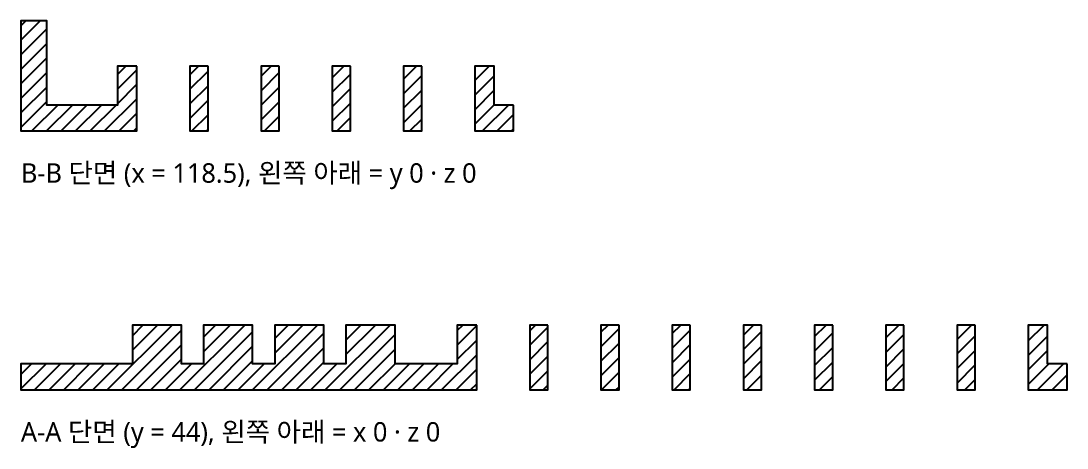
# Model space of a CAD drawing. Header units: millimetres. Extents: x -32 to 469, y -279 to 148.
# Drawn here: x 307.7 to 469.3, y -9 to 57 of the extents above; entities that cross this region are included whole.
import ezdxf

# ---------------------------------------------------------------- set-up
doc = ezdxf.new("R2010")
doc.units = ezdxf.units.MM
doc.layers.add('SECTION', color=5, linetype='CONTINUOUS', lineweight=25)
doc.layers.add('TEXT', color=7, linetype='CONTINUOUS', lineweight=18)
doc.styles.add('KR', font='malgun.ttf')

msp = doc.modelspace()

# ---------------------------------------------------------------- hatches: boundary and pattern name
at = {"layer": 'SECTION'}
h = msp.add_hatch(dxfattribs=at)
h.set_pattern_fill('ANSI31', scale=0.5)
h.paths.add_polyline_path([(325.604, 50), (322.6, 50), (322.6, 44), (311.7, 44), (311.7, 57), (307.7, 57), (307.7, 40), (325.604, 40)])
h.paths.add_polyline_path([(336.604, 50), (333.796, 50), (333.796, 40), (336.604, 40)])
h.paths.add_polyline_path([(347.604, 50), (344.796, 50), (344.796, 40), (347.604, 40)])
h.paths.add_polyline_path([(358.604, 50), (355.796, 50), (355.796, 40), (358.604, 40)])
h.paths.add_polyline_path([(369.604, 50), (366.796, 50), (366.796, 40), (369.604, 40)])
h.paths.add_polyline_path([(383.8, 44), (380.8, 44), (380.8, 50), (377.796, 50), (377.796, 40), (383.8, 40)])
h = msp.add_hatch(dxfattribs=at)
h.set_pattern_fill('ANSI31', scale=0.5)
h.paths.add_polyline_path([(378.1, 10), (375.1, 10), (375.1, 4), (365.489, 4), (365.489, 10), (357.911, 10), (357.911, 4), (354.489, 4), (354.489, 10), (346.911, 10), (346.911, 4), (343.489, 4), (343.489, 10), (335.911, 10), (335.911, 4), (332.489, 4), (332.489, 10), (324.911, 10), (324.911, 4), (307.7, 4), (307.7, 0), (378.1, 0)])
h.paths.add_polyline_path([(389.1, 10), (386.3, 10), (386.3, 0), (389.1, 0)])
h.paths.add_polyline_path([(400.1, 10), (397.3, 10), (397.3, 0), (400.1, 0)])
h.paths.add_polyline_path([(411.1, 10), (408.3, 10), (408.3, 0), (411.1, 0)])
h.paths.add_polyline_path([(422.1, 10), (419.3, 10), (419.3, 0), (422.1, 0)])
h.paths.add_polyline_path([(433.1, 10), (430.3, 10), (430.3, 0), (433.1, 0)])
h.paths.add_polyline_path([(444.1, 10), (441.3, 10), (441.3, 0), (444.1, 0)])
h.paths.add_polyline_path([(455.1, 10), (452.3, 10), (452.3, 0), (455.1, 0)])
h.paths.add_polyline_path([(469.3, 4), (466.3, 4), (466.3, 10), (463.3, 10), (463.3, 0), (469.3, 0)])

# ---------------------------------------------------------------- linework, layer by layer
for points in [[(325.604, 50), (322.6, 50), (322.6, 44), (311.7, 44), (311.7, 57), (307.7, 57), (307.7, 40), (325.604, 40)], [(336.604, 50), (333.796, 50), (333.796, 40), (336.604, 40)], [(347.604, 50), (344.796, 50), (344.796, 40), (347.604, 40)], [(358.604, 50), (355.796, 50), (355.796, 40), (358.604, 40)], [(369.604, 50), (366.796, 50), (366.796, 40), (369.604, 40)], [(383.8, 44), (380.8, 44), (380.8, 50), (377.796, 50), (377.796, 40), (383.8, 40)], [(378.1, 10), (375.1, 10), (375.1, 4), (365.489, 4), (365.489, 10), (357.911, 10), (357.911, 4), (354.489, 4), (354.489, 10), (346.911, 10), (346.911, 4), (343.489, 4), (343.489, 10), (335.911, 10), (335.911, 4), (332.489, 4), (332.489, 10), (324.911, 10), (324.911, 4), (307.7, 4), (307.7, 0), (378.1, 0)], [(389.1, 10), (386.3, 10), (386.3, 0), (389.1, 0)], [(400.1, 10), (397.3, 10), (397.3, 0), (400.1, 0)], [(411.1, 10), (408.3, 10), (408.3, 0), (411.1, 0)], [(422.1, 10), (419.3, 10), (419.3, 0), (422.1, 0)], [(433.1, 10), (430.3, 10), (430.3, 0), (433.1, 0)], [(444.1, 10), (441.3, 10), (441.3, 0), (444.1, 0)], [(455.1, 10), (452.3, 10), (452.3, 0), (455.1, 0)], [(469.3, 4), (466.3, 4), (466.3, 10), (463.3, 10), (463.3, 0), (469.3, 0)]]:
    msp.add_lwpolyline(points, close=True, dxfattribs=at)

# ---------------------------------------------------------------- texts
at = {"layer": 'TEXT', "style": 'KR'}
for s, p in [('B-B 단면 (x = 118.5), 왼쪽 아래 = y 0 · z 0', (307.7, 32)), ('A-A 단면 (y = 44), 왼쪽 아래 = x 0 · z 0', (307.7, -8))]:
    msp.add_text(s, height=3, dxfattribs=at).set_placement(p)

doc.saveas('drawing.dxf')
